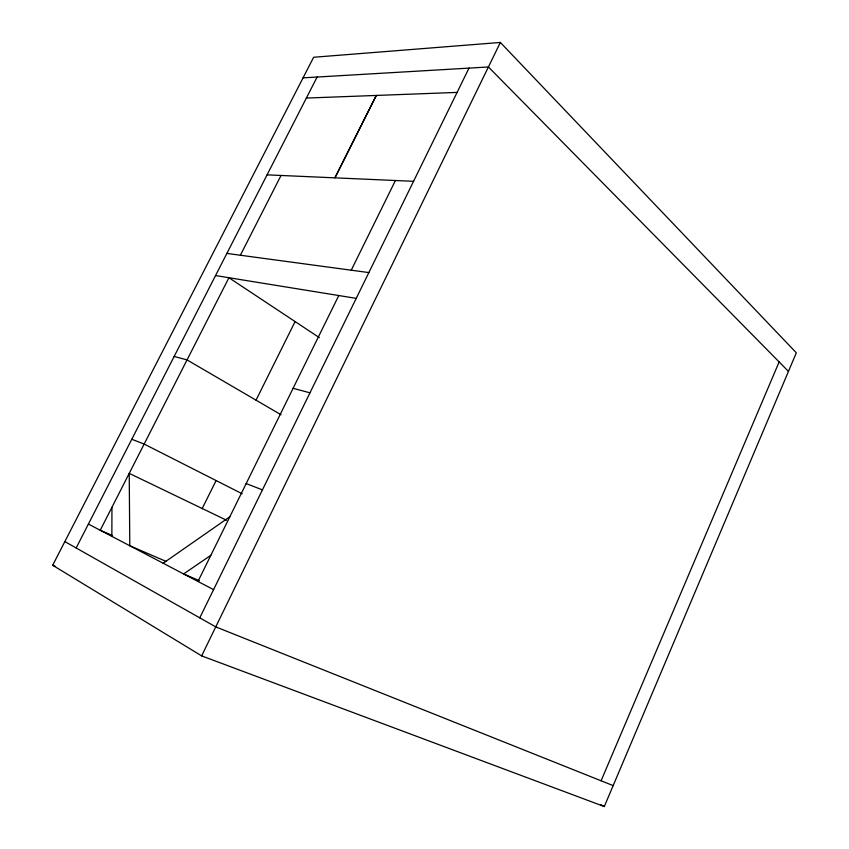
<?xml version="1.0" encoding="UTF-8"?>
<svg xmlns="http://www.w3.org/2000/svg" width="849" height="849" viewBox="0 0 849 849"><rect width="100%" height="100%" fill="white"/><g stroke="black" fill="none" stroke-linecap="round" stroke-linejoin="round"><path stroke-width="1.27" d="M111.856 536.356L111.951 507.256M604.297 806.55L796.32 352.813L500.358 42.45L313.631 57.265L52.68 565.264L201.638 655.884L604.297 806.55L600.795 804.682M601.092 780.783L779.138 361.939M201.638 655.884L500.358 42.45M199.759 617.849L468.998 68.111M197.966 581.459L338.772 295.548M351.253 270.205L395.422 180.508M202.094 508.742L216.102 480.545M256.037 400.166L295.091 321.569M376.266 95.438L334.931 177.844L376.33 95.438M240.384 255.231L281.03 175.467M76.166 547.976L317.123 77.036M163.167 563.227L229.803 516.808M210.849 555.299L183.617 573.945L199.377 580.695M303.051 77.864L488.419 66.975L788.456 371.384M306.372 98.06L457.187 92.403M267.074 174.852L413.643 181.315M226.885 253.416L368.859 272.582M215.55 275.554L356.23 298.37M174.162 356.463L187.035 359.912L281.04 414.747M293.085 388.311L309.97 392.822M131.786 439.273L144.16 444.069L242.177 493.778M246.168 483.58L262.437 489.873M52.68 565.264L55.143 566.241M613.158 785.601L215.763 626.891L64.842 541.577M166.298 561.507L129.791 545.748L129.228 473.36L226.609 520.267M112.333 535.507L100.235 530.264L228.922 277.729L319.33 337.626M88.402 524.066L213.577 589.641"/></g></svg>
